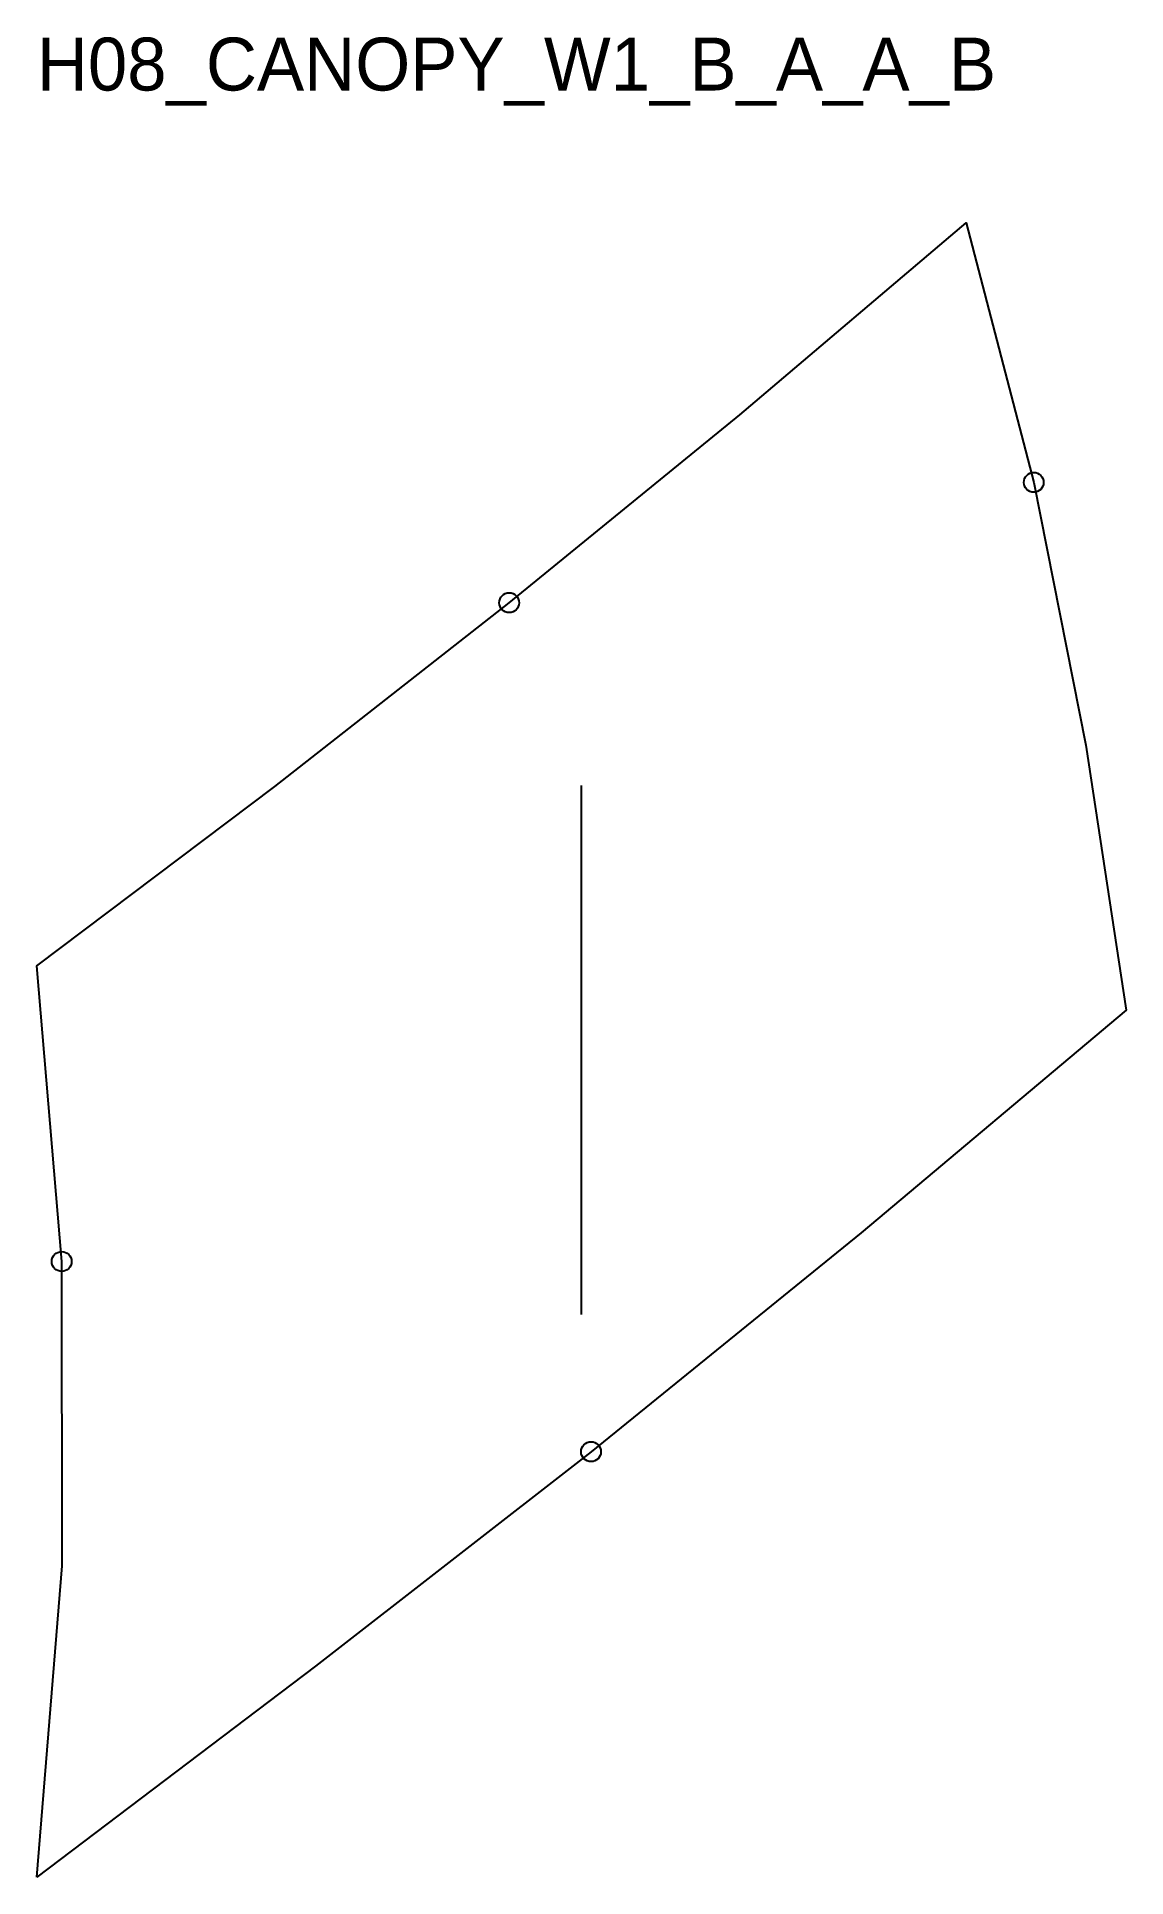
# Model space of a CAD drawing. Header units: millimetres. Extents: x 0 to 165, y 0 to 278.
import ezdxf

# ---------------------------------------------------------------- set-up
doc = ezdxf.new("R2010")
doc.units = ezdxf.units.MM
for name, color, linetype in [('CUT', 1, 'Continuous'), ('GRAIN', 3, 'Continuous'), ('ID', 7, 'Continuous'), ('NOTCH', 2, 'Continuous'), ('SEAM', 5, 'Continuous')]:
    doc.layers.add(name, color=color, linetype=linetype)

msp = doc.modelspace()

# ---------------------------------------------------------------- linework, layer by layer
at = {"layer": 'CUT'}
msp.add_lwpolyline([(0, 0), (3.84, 47.12), (3.76, 93.13), (0, 137.85), (36, 164.97), (71.44, 192.78), (106.34, 221.18), (140.56, 250.25), (150.78, 210.98), (158.68, 171.24), (164.77, 131.12), (124.7, 97.46), (83.82, 64.36), (42.15, 31.94), (0, 0)], close=True, dxfattribs=at)
at = {"layer": 'GRAIN'}
msp.add_line((82.38, 85.13), (82.38, 165.13), dxfattribs=at)
at = {"layer": 'NOTCH'}
for centre in [(150.78, 210.98), (71.44, 192.78), (3.76, 93.13), (83.82, 64.36)]:
    msp.add_circle(centre, 1.5, dxfattribs=at)
at = {"layer": 'SEAM'}
msp.add_lwpolyline([(0, 0), (3.84, 47.12), (3.76, 93.13), (0, 137.85), (36, 164.97), (71.44, 192.78), (106.34, 221.18), (140.56, 250.25), (150.78, 210.98), (158.68, 171.24), (164.77, 131.12), (124.7, 97.46), (83.82, 64.36), (42.15, 31.94)], close=True, dxfattribs=at)

# ---------------------------------------------------------------- texts
at = {"layer": 'ID'}
msp.add_text('H08_CANOPY_W1_B_A_A_B', height=8, dxfattribs=at).set_placement((0, 270.25))

doc.saveas('drawing.dxf')
